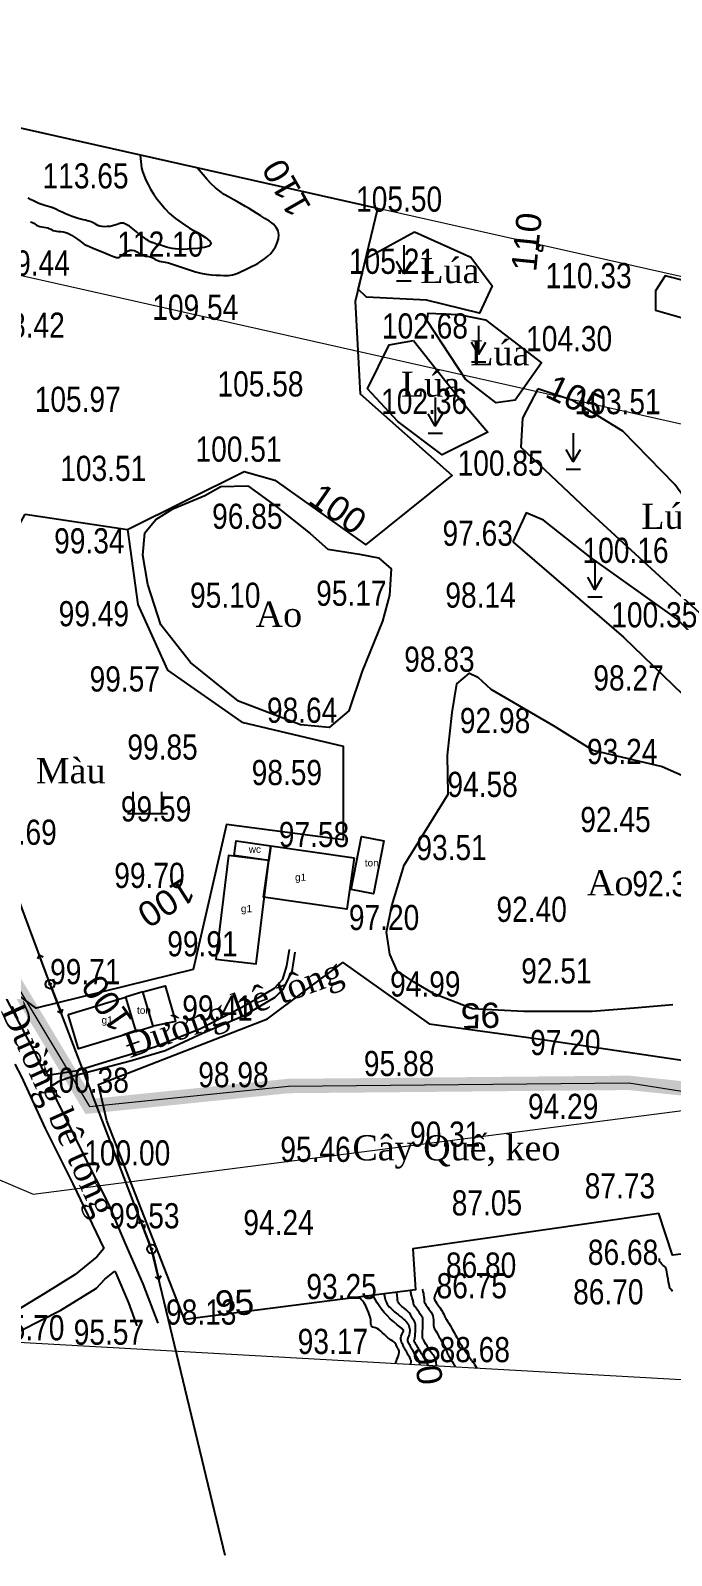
# Model space of a CAD drawing. Header units: metres. Extents: x 429565 to 431255, y 2472510 to 2473324.
# Drawn here: x 431018.7 to 431107.8, y 2472509.8 to 2472721.8 of the extents above; entities that cross this region are included whole.
import ezdxf
from ezdxf.enums import TextEntityAlignment as Align

# ---------------------------------------------------------------- set-up
doc = ezdxf.new("R2010")
doc.units = ezdxf.units.M
doc.layers.get('0').update_dxf_attribs({"color": 50})
for name, color, linetype in [('cdct', 7, 'Continuous'), ('cdht', 7, 'Continuous'), ('Docao', 7, 'Continuous'), ('duong', 9, 'Continuous'), ('duongdien', 233, 'Continuous'), ('Ghichu', 7, 'Continuous'), ('hanh nha', 6, 'Continuous'), ('lua2000', 3, 'Continuous'), ('mau2000', 3, 'Continuous'), ('MHBS_DongMuc', 3, 'Continuous'), ('nha', 6, 'Continuous'), ('RG', 3, 'Continuous'), ('San', 2, 'Continuous'), ('thuyhe', 4, 'Continuous')]:
    doc.layers.add(name, color=color, linetype=linetype)
doc.layers.add('PLine_5', color=2, linetype='Continuous', lineweight=0)
doc.layers.add('PLine_74', color=74, linetype='Continuous', lineweight=0)
doc.styles.add('ghichu', font='times.ttf', dxfattribs={"height": 1.5})
doc.styles.get("Standard").update_dxf_attribs({"font": 'arial.ttf'})
doc.linetypes.add('DUONG_MEP_NUOC1', pattern='A,0.2,[130,ltypeshp.shx,S=0.15,R=0,X=0,Y=-0.15],0.05,[130,ltypeshp.shx,S=0.15,R=0,X=0,Y=-0.15],1', length=1.25)
doc.linetypes.add('HDPE710', pattern='A,1,-0.3,["HDPE 710",Standard,S=0.1,R=0,X=-0.1,Y=-0.05],-0.8', length=2.1)
doc.linetypes.add('R_GIOI_TV', pattern='A,0,[133,ltypeshp.shx,S=0.04,R=0,X=-0.03,Y=0],-0.5', length=0.5)

# ---------------------------------------------------------------- blocks, each defined once
blk = doc.blocks.new('hathe_dynamic')
at = {"layer": 'cdht'}
blk.add_hatch(color=256, dxfattribs=at).paths.add_polyline_path([(0.05, 0, 1), (-0.05, 0, 1)])
for p, q in [((0.25, 0), (1.75, 0)), ((1.75, 0), (1.558, 0.161)), ((1.75, 0), (1.558, -0.161))]:
    blk.add_line(p, q, dxfattribs=at)
for radius in [0.25, 0.05]:
    blk.add_circle((0, 0), radius, dxfattribs=at)
blk = doc.blocks.new('luanuoc')
for p, q in [((0, 1), (0, 0)), ((0, 0), (-0.25, 0.433)), ((0, 0), (0.25, 0.433)), ((-0.25, -0.25), (0.25, -0.25))]:
    blk.add_line(p, q)
blk = doc.blocks.new('mau')
for p, q in [((-0.5, 0), (-0.5, 0.75)), ((0.5, 0), (0.5, 0.75)), ((-0.7, 0), (0.7, 0))]:
    blk.add_line(p, q)
blk = doc.blocks.new('A$Ce915ad33')
at = {"layer": 'duong', "color": 8}
for points in [[(431020.76, 2472576.55), (431019.16, 2472579.99), (431015.46, 2472586.99), (431013.86, 2472591.13), (431012.07, 2472596.87), (431010.85, 2472600.9), (431008.28, 2472610.97), (431006.78, 2472617.8), (431005.02, 2472621.65), (431004.49, 2472622.76), (431004.31, 2472623.03)], [(431020.76, 2472576.55), (431025.16, 2472577.24), (431031.06, 2472579.03), (431035.96, 2472580.55), (431042.29, 2472583.08), (431047.94, 2472585.99), (431050.31, 2472587.36), (431052.58, 2472588.68), (431053.74, 2472589.94), (431054.32, 2472591.78), (431054.69, 2472594.05)], [(431055.41, 2472593.68), (431054.99, 2472591.02), (431053.7, 2472588.45), (431052.62, 2472587.41), (431048.34, 2472584.82), (431042.56, 2472582.37), (431037.39, 2472579.95), (431032.53, 2472578.54), (431024.79, 2472576.5), (431023.08, 2472575.91), (431022.5, 2472575.67), (431021.47, 2472575.01)], [(431036.4, 2472542.12), (431034.31, 2472547.57), (431031.83, 2472553.29), (431029.56, 2472558.64), (431025.98, 2472565.69), (431022.15, 2472573.55), (431021.47, 2472575.01)], [(430992.38, 2472528.35), (431005.35, 2472535.24), (431012.99, 2472538.89), (431017.34, 2472541.11), (431022.86, 2472543.9), (431027.86, 2472546.95), (431028.98, 2472548.21), (431030.38, 2472549.35)]]:
    blk.add_lwpolyline(points, dxfattribs=at)
at = {"layer": 'duong', "color": 8, "elevation": 84.23}
for points in [[(431016.47, 2472578.13), (431017.37, 2472576.44), (431020.69, 2472569.17), (431024.56, 2472561.5), (431028.86, 2472552.51)], [(431028.86, 2472552.51), (431027.9, 2472551.31), (431024.88, 2472548.87), (431020.7, 2472546.3), (431016.43, 2472543.69), (431011.92, 2472541.37), (431001.27, 2472535.32), (430990.21, 2472530.06)], [(431030.38, 2472549.35), (431030.51, 2472549.08), (431032.3, 2472544.93), (431033.45, 2472541.74)]]:
    blk.add_lwpolyline(points, dxfattribs=at)
at = {"layer": 'duongdien', "color": 8}
blk.add_lwpolyline([(431045.74, 2472509.8), (431035.51, 2472552.41), (431021.39, 2472589.24), (431008.81, 2472623.06), (430982.16, 2472633.45), (430950.85, 2472644.62), (430914.62, 2472655.53), (430870.18, 2472672.84), (430833.13, 2472691.81), (430795.06, 2472717.26), (430769.62, 2472732.08), (430748.78, 2472758.78), (430715.07, 2472790.55), (430681.46, 2472788.3), (430649.32, 2472784.79), (430610.07, 2472801.17)], dxfattribs=at)
at = {"layer": 'MHBS_DongMuc', "color": 8}
for points, elevation in [([(431018.64, 2472695.25), (431018.78, 2472695.2), (431018.94, 2472695.13), (431019.11, 2472695.03), (431019.3, 2472694.91), (431019.51, 2472694.78), (431019.73, 2472694.68), (431019.98, 2472694.59), (431020.24, 2472694.53), (431020.52, 2472694.48), (431020.79, 2472694.44), (431021.05, 2472694.38), (431021.27, 2472694.31), (431021.48, 2472694.23), (431021.65, 2472694.13), (431021.83, 2472694.04), (431022.05, 2472693.97), (431022.29, 2472693.92), (431022.56, 2472693.89), (431022.87, 2472693.89), (431023.2, 2472693.86), (431023.56, 2472693.77), (431023.95, 2472693.61), (431024.36, 2472693.39), (431024.8, 2472693.1), (431025.21, 2472692.81), (431025.53, 2472692.58), (431025.77, 2472692.4), (431025.93, 2472692.27), (431026, 2472692.21), (431026.12, 2472692.14), (431026.4, 2472692), (431026.86, 2472691.8), (431027.49, 2472691.53), (431028.29, 2472691.2), (431029.09, 2472690.87), (431029.73, 2472690.61), (431030.19, 2472690.43), (431030.49, 2472690.33), (431030.61, 2472690.29), (431030.66, 2472690.29), (431030.71, 2472690.29), (431030.76, 2472690.29), (431030.82, 2472690.28), (431030.88, 2472690.27), (431030.97, 2472690.28), (431031.11, 2472690.36), (431031.3, 2472690.49), (431031.54, 2472690.68), (431031.83, 2472690.94), (431032.14, 2472691.17), (431032.46, 2472691.29), (431032.79, 2472691.32), (431033.12, 2472691.24), (431033.45, 2472691.06), (431033.78, 2472690.85), (431034.08, 2472690.68), (431034.37, 2472690.56), (431034.64, 2472690.48), (431034.89, 2472690.44), (431035.12, 2472690.41), (431035.34, 2472690.36), (431035.56, 2472690.28), (431035.76, 2472690.18), (431035.96, 2472690.06), (431036.16, 2472689.93), (431036.37, 2472689.84), (431036.6, 2472689.76), (431036.84, 2472689.71), (431037.09, 2472689.69), (431037.41, 2472689.65), (431037.86, 2472689.54), (431038.42, 2472689.37), (431039.11, 2472689.14), (431039.92, 2472688.85), (431040.77, 2472688.55), (431041.59, 2472688.3), (431042.37, 2472688.11), (431043.11, 2472687.97), (431043.82, 2472687.89), (431044.47, 2472687.84), (431045.03, 2472687.8), (431045.51, 2472687.78), (431045.9, 2472687.78), (431046.21, 2472687.79), (431046.48, 2472687.82), (431046.76, 2472687.88), (431047.06, 2472687.97), (431047.37, 2472688.07), (431047.69, 2472688.21), (431048.03, 2472688.36), (431048.38, 2472688.52), (431048.74, 2472688.69), (431049.12, 2472688.87), (431049.51, 2472689.05), (431049.92, 2472689.26), (431050.34, 2472689.5), (431050.76, 2472689.79), (431051.2, 2472690.1), (431051.65, 2472690.46), (431052.07, 2472690.85), (431052.43, 2472691.29), (431052.72, 2472691.77), (431052.96, 2472692.3), (431053.13, 2472692.87), (431053.19, 2472693.44), (431053.09, 2472693.97), (431052.84, 2472694.46), (431052.44, 2472694.91), (431051.89, 2472695.32), (431051.27, 2472695.7), (431050.67, 2472696.07), (431050.1, 2472696.42), (431049.56, 2472696.75), (431049.05, 2472697.07), (431048.54, 2472697.38), (431047.99, 2472697.7), (431047.43, 2472698.02), (431046.83, 2472698.35), (431046.21, 2472698.69), (431045.58, 2472699.06), (431044.97, 2472699.49), (431044.37, 2472699.98), (431043.79, 2472700.53), (431043.23, 2472701.14), (431041.83, 2472702.73)], 112), ([(431033.91, 2472704.51), (431034.12, 2472702.76), (431034.26, 2472702.22), (431034.45, 2472701.65), (431034.7, 2472701.05), (431035.01, 2472700.42), (431035.37, 2472699.77), (431035.78, 2472699.11), (431036.25, 2472698.45), (431036.77, 2472697.77), (431037.35, 2472697.09), (431038.01, 2472696.4), (431038.81, 2472695.72), (431039.74, 2472695.04), (431040.79, 2472694.37), (431041.98, 2472693.69), (431043.02, 2472693.08), (431043.62, 2472692.56), (431043.79, 2472692.16), (431043.52, 2472691.86), (431042.82, 2472691.67), (431041.94, 2472691.55), (431041.15, 2472691.46), (431040.44, 2472691.42), (431039.81, 2472691.4), (431039.26, 2472691.43), (431038.78, 2472691.48), (431038.34, 2472691.54), (431037.95, 2472691.62), (431037.59, 2472691.71), (431037.28, 2472691.81), (431037.01, 2472691.91), (431036.78, 2472691.98), (431036.59, 2472692.04), (431036.44, 2472692.08), (431036.34, 2472692.09), (431036.25, 2472692.1), (431036.17, 2472692.11), (431036.1, 2472692.14), (431036.03, 2472692.17), (431035.96, 2472692.21), (431035.89, 2472692.25), (431035.83, 2472692.29), (431035.75, 2472692.31), (431035.68, 2472692.33), (431035.6, 2472692.34), (431035.51, 2472692.36), (431035.38, 2472692.41), (431035.22, 2472692.5), (431035.03, 2472692.62), (431034.81, 2472692.76), (431034.54, 2472692.95), (431034.22, 2472693.2), (431033.84, 2472693.49), (431033.4, 2472693.84), (431032.9, 2472694.25), (431032.41, 2472694.62), (431031.96, 2472694.88), (431031.58, 2472695.03), (431031.24, 2472695.06), (431030.96, 2472694.98), (431030.7, 2472694.86), (431030.4, 2472694.75), (431030.07, 2472694.67), (431029.72, 2472694.61), (431029.34, 2472694.57), (431028.96, 2472694.55), (431028.61, 2472694.58), (431028.31, 2472694.63), (431028.03, 2472694.73), (431027.8, 2472694.85), (431027.59, 2472694.99), (431027.38, 2472695.1), (431027.17, 2472695.2), (431026.97, 2472695.27), (431026.77, 2472695.33), (431026.56, 2472695.38), (431026.3, 2472695.45), (431026, 2472695.53), (431025.66, 2472695.61), (431025.28, 2472695.71), (431024.87, 2472695.83), (431024.44, 2472695.98), (431023.99, 2472696.15), (431023.53, 2472696.34), (431023.05, 2472696.57), (431022.61, 2472696.78), (431022.26, 2472696.95), (431022, 2472697.07), (431021.84, 2472697.15), (431021.77, 2472697.18), (431021.74, 2472697.19), (431021.72, 2472697.19), (431021.71, 2472697.2), (431021.69, 2472697.21), (431021.68, 2472697.21), (431021.63, 2472697.23), (431021.5, 2472697.26), (431021.29, 2472697.32), (431021, 2472697.41), (431020.64, 2472697.51), (431020.23, 2472697.64), (431019.84, 2472697.79), (431019.45, 2472697.96), (431019.06, 2472698.15), (431018.68, 2472698.36), (431018.33, 2472698.56)], 113), ([(431089.54, 2472692.01), (431089.36, 2472691.86), (431089.32, 2472691.82), (431089.29, 2472691.78), (431089.26, 2472691.74), (431089.24, 2472691.7), (431089.23, 2472691.67), (431089.22, 2472691.63), (431089.21, 2472691.6), (431089.2, 2472691.58), (431089.2, 2472691.56), (431089.2, 2472691.53), (431089.21, 2472691.5), (431089.21, 2472691.47), (431089.23, 2472691.43), (431089.25, 2472691.38), (431089.28, 2472691.33), (431089.32, 2472691.29), (431089.39, 2472691.26), (431089.48, 2472691.23), (431089.58, 2472691.21), (431089.68, 2472691.2), (431089.76, 2472691.21), (431089.82, 2472691.23), (431089.85, 2472691.27), (431089.87, 2472691.33), (431089.88, 2472691.4), (431089.88, 2472691.47), (431089.89, 2472691.55), (431089.9, 2472691.63), (431089.9, 2472691.71), (431089.92, 2472691.93)], 112), ([(431107.94, 2472546.53), (431107.74, 2472546.78), (431107.62, 2472546.94), (431107.57, 2472547.01), (431107.54, 2472547.08), (431107.51, 2472547.24), (431107.46, 2472547.47), (431107.4, 2472547.8), (431107.32, 2472548.21), (431107.24, 2472548.62), (431107.18, 2472548.96), (431107.14, 2472549.23), (431107.11, 2472549.43), (431107.1, 2472549.55), (431107.08, 2472549.64), (431107.02, 2472549.76), (431106.92, 2472549.88), (431106.78, 2472550.03), (431106.61, 2472550.19), (431106.43, 2472550.35), (431106.3, 2472550.5), (431106.2, 2472550.65), (431106.15, 2472550.78), (431106.14, 2472550.91), (431106.13, 2472551.04), (431106.11, 2472551.09)], 87), ([(431073.94, 2472536.26), (431073.92, 2472536.36), (431073.86, 2472536.49), (431073.75, 2472536.68), (431073.6, 2472536.94), (431073.4, 2472537.27), (431073.2, 2472537.59), (431073.05, 2472537.85), (431072.93, 2472538.05), (431072.86, 2472538.17), (431072.83, 2472538.23), (431072.82, 2472538.26), (431072.8, 2472538.28), (431072.79, 2472538.31), (431072.78, 2472538.33), (431072.76, 2472538.35), (431072.73, 2472538.39), (431072.68, 2472538.46), (431072.61, 2472538.58), (431072.52, 2472538.73), (431072.41, 2472538.92), (431072.29, 2472539.11), (431072.2, 2472539.27), (431072.13, 2472539.4), (431072.08, 2472539.5), (431072.04, 2472539.56), (431072.03, 2472539.61), (431072.02, 2472539.66), (431072.02, 2472539.72), (431072.04, 2472539.77), (431072.06, 2472539.83), (431072.09, 2472539.9), (431072.11, 2472540), (431072.13, 2472540.13), (431072.15, 2472540.29), (431072.16, 2472540.48), (431072.17, 2472540.69), (431072.18, 2472540.89), (431072.19, 2472541.11), (431072.2, 2472541.32), (431072.21, 2472541.54), (431072.21, 2472541.75), (431072.19, 2472541.93), (431072.16, 2472542.1), (431072.11, 2472542.24), (431072.04, 2472542.36), (431071.97, 2472542.47), (431071.89, 2472542.61), (431071.8, 2472542.76), (431071.71, 2472542.93), (431071.61, 2472543.12), (431071.49, 2472543.32), (431071.33, 2472543.53), (431071.13, 2472543.75), (431070.89, 2472543.98), (431070.6, 2472544.22), (431070.32, 2472544.44), (431070.1, 2472544.63), (431069.94, 2472544.79), (431069.83, 2472544.92), (431069.77, 2472545.02), (431069.75, 2472545.14), (431069.71, 2472545.33), (431069.68, 2472545.6), (431069.64, 2472545.94), (431069.6, 2472546.35), (431069.59, 2472546.39)], 90), ([(431075.13, 2472536.19), (431075.07, 2472536.74), (431075.05, 2472536.88), (431075.02, 2472537.01), (431074.98, 2472537.12), (431074.94, 2472537.23), (431074.89, 2472537.33), (431074.82, 2472537.45), (431074.74, 2472537.58), (431074.64, 2472537.71), (431074.52, 2472537.86), (431074.39, 2472538.02), (431074.26, 2472538.21), (431074.11, 2472538.43), (431073.96, 2472538.67), (431073.8, 2472538.94), (431073.65, 2472539.2), (431073.52, 2472539.42), (431073.42, 2472539.6), (431073.34, 2472539.73), (431073.29, 2472539.82), (431073.26, 2472539.88), (431073.23, 2472539.94), (431073.2, 2472539.98), (431073.18, 2472540.01), (431073.17, 2472540.03), (431073.16, 2472540.1), (431073.16, 2472540.27), (431073.17, 2472540.55), (431073.18, 2472540.94), (431073.21, 2472541.43), (431073.22, 2472541.93), (431073.23, 2472542.33), (431073.22, 2472542.63), (431073.2, 2472542.84), (431073.16, 2472542.96), (431073.1, 2472543.05), (431073, 2472543.19), (431072.87, 2472543.38), (431072.7, 2472543.63), (431072.49, 2472543.92), (431072.29, 2472544.21), (431072.13, 2472544.44), (431072.02, 2472544.61), (431071.95, 2472544.71), (431071.93, 2472544.75), (431071.93, 2472544.77), (431071.93, 2472544.8), (431071.92, 2472544.85), (431071.92, 2472544.92), (431071.91, 2472545), (431071.89, 2472545.1), (431071.86, 2472545.22), (431071.83, 2472545.35), (431071.79, 2472545.49), (431071.74, 2472545.65), (431071.69, 2472545.82), (431071.64, 2472545.97), (431071.61, 2472546.11), (431071.59, 2472546.25), (431071.57, 2472546.37), (431071.55, 2472546.55), (431071.54, 2472546.64)], 89), ([(431073.15, 2472546.85), (431073.18, 2472546.74), (431073.24, 2472546.47), (431073.29, 2472546.22), (431073.33, 2472546.01), (431073.36, 2472545.83), (431073.38, 2472545.68), (431073.39, 2472545.54), (431073.4, 2472545.43), (431073.4, 2472545.33), (431073.39, 2472545.26), (431073.39, 2472545.18), (431073.41, 2472545.08), (431073.47, 2472544.96), (431073.55, 2472544.82), (431073.66, 2472544.65), (431073.79, 2472544.47), (431073.92, 2472544.27), (431074.06, 2472544.06), (431074.21, 2472543.85), (431074.36, 2472543.62), (431074.5, 2472543.37), (431074.61, 2472543.12), (431074.68, 2472542.85), (431074.71, 2472542.58), (431074.72, 2472542.29), (431074.71, 2472542.01), (431074.71, 2472541.79), (431074.73, 2472541.61), (431074.75, 2472541.48), (431074.79, 2472541.4), (431074.85, 2472541.31), (431074.93, 2472541.19), (431075.03, 2472541.02), (431075.15, 2472540.8), (431075.3, 2472540.54), (431075.46, 2472540.26), (431075.62, 2472539.98), (431075.78, 2472539.69), (431075.95, 2472539.41), (431076.11, 2472539.12), (431076.26, 2472538.85), (431076.38, 2472538.62), (431076.47, 2472538.43), (431076.53, 2472538.28), (431076.56, 2472538.16), (431076.58, 2472538.07), (431076.6, 2472537.98), (431076.64, 2472537.88), (431076.67, 2472537.8), (431076.72, 2472537.71), (431076.78, 2472537.6), (431076.87, 2472537.46), (431076.98, 2472537.27), (431077.12, 2472537.04), (431077.28, 2472536.77), (431077.73, 2472536.04)], 88), ([(431075.38, 2472547.14), (431075.34, 2472547.04), (431075.21, 2472546.71), (431075.1, 2472546.46), (431075.03, 2472546.28), (431074.98, 2472546.17), (431074.94, 2472546.09), (431074.91, 2472546.01), (431074.88, 2472545.92), (431074.86, 2472545.83), (431074.83, 2472545.73), (431074.81, 2472545.63), (431074.8, 2472545.55), (431074.81, 2472545.48), (431074.82, 2472545.42), (431074.84, 2472545.38), (431074.89, 2472545.31), (431074.98, 2472545.16), (431075.13, 2472544.94), (431075.32, 2472544.64), (431075.57, 2472544.27), (431075.81, 2472543.9), (431075.99, 2472543.61), (431076.12, 2472543.38), (431076.2, 2472543.23), (431076.23, 2472543.15), (431076.23, 2472543.09), (431076.26, 2472543.03), (431076.29, 2472542.95), (431076.35, 2472542.87), (431076.41, 2472542.76), (431076.51, 2472542.62), (431076.65, 2472542.4), (431076.83, 2472542.1), (431077.05, 2472541.72), (431077.31, 2472541.26), (431077.56, 2472540.81), (431077.77, 2472540.46), (431077.92, 2472540.19), (431078.02, 2472540.01), (431078.07, 2472539.92), (431078.09, 2472539.88), (431078.11, 2472539.85), (431078.12, 2472539.82), (431078.13, 2472539.8), (431078.13, 2472539.78), (431078.14, 2472539.77), (431078.14, 2472539.76), (431078.14, 2472539.74), (431078.15, 2472539.73), (431078.16, 2472539.72), (431078.17, 2472539.7), (431078.19, 2472539.65), (431078.23, 2472539.59), (431078.28, 2472539.51), (431078.34, 2472539.41), (431078.43, 2472539.27), (431078.55, 2472539.08), (431078.71, 2472538.83), (431078.91, 2472538.53), (431079.15, 2472538.18), (431079.38, 2472537.82), (431079.58, 2472537.53), (431079.73, 2472537.3), (431079.85, 2472537.13), (431079.93, 2472537.02), (431079.99, 2472536.93), (431080.07, 2472536.82), (431080.17, 2472536.69), (431080.29, 2472536.53), (431080.41, 2472536.35), (431080.75, 2472535.87)], 87), ([(431069.47, 2472536.51), (431069.45, 2472536.63), (431069.48, 2472536.74), (431069.54, 2472536.89), (431069.62, 2472537.1), (431069.73, 2472537.35), (431069.84, 2472537.62), (431069.9, 2472537.85), (431069.93, 2472538.05), (431069.92, 2472538.22), (431069.88, 2472538.36), (431069.82, 2472538.47), (431069.78, 2472538.56), (431069.74, 2472538.63), (431069.71, 2472538.68), (431069.69, 2472538.71), (431069.67, 2472538.74), (431069.65, 2472538.8), (431069.61, 2472538.88), (431069.57, 2472538.97), (431069.51, 2472539.1), (431069.44, 2472539.23), (431069.33, 2472539.36), (431069.2, 2472539.49), (431069.03, 2472539.62), (431068.83, 2472539.75), (431068.61, 2472539.9), (431068.37, 2472540.07), (431068.13, 2472540.28), (431067.88, 2472540.51), (431067.62, 2472540.76), (431067.36, 2472541.01), (431067.11, 2472541.21), (431066.88, 2472541.36), (431066.66, 2472541.46), (431066.45, 2472541.51), (431066.28, 2472541.56), (431066.14, 2472541.66), (431066.05, 2472541.81), (431066, 2472542), (431065.99, 2472542.24), (431065.98, 2472542.53), (431065.92, 2472542.85), (431065.82, 2472543.22), (431065.68, 2472543.62), (431065.49, 2472544.06), (431065.28, 2472544.5), (431065.07, 2472544.87), (431064.86, 2472545.18), (431064.66, 2472545.42), (431064.46, 2472545.61), (431064.34, 2472545.72)], 93), ([(431071.57, 2472536.39), (431071.6, 2472536.76), (431071.6, 2472536.85), (431071.58, 2472536.94), (431071.55, 2472537.02), (431071.51, 2472537.1), (431071.46, 2472537.19), (431071.39, 2472537.32), (431071.3, 2472537.48), (431071.19, 2472537.68), (431071.07, 2472537.91), (431070.94, 2472538.15), (431070.83, 2472538.35), (431070.74, 2472538.52), (431070.66, 2472538.66), (431070.6, 2472538.77), (431070.55, 2472538.87), (431070.48, 2472538.99), (431070.42, 2472539.13), (431070.34, 2472539.29), (431070.26, 2472539.47), (431070.19, 2472539.67), (431070.17, 2472539.87), (431070.18, 2472540.08), (431070.23, 2472540.29), (431070.32, 2472540.51), (431070.41, 2472540.72), (431070.48, 2472540.88), (431070.52, 2472541), (431070.54, 2472541.09), (431070.53, 2472541.14), (431070.45, 2472541.2), (431070.28, 2472541.35), (431070.02, 2472541.58), (431069.65, 2472541.89), (431069.19, 2472542.29), (431068.69, 2472542.73), (431068.24, 2472543.17), (431067.83, 2472543.61), (431067.46, 2472544.05), (431067.14, 2472544.5), (431066.85, 2472544.94), (431066.62, 2472545.33), (431066.45, 2472545.69), (431066.34, 2472545.98)], 92), ([(431067.83, 2472546.17), (431067.84, 2472546.09), (431067.94, 2472545.63), (431068.05, 2472545.25), (431068.16, 2472544.96), (431068.27, 2472544.74), (431068.4, 2472544.57), (431068.54, 2472544.4), (431068.71, 2472544.23), (431068.89, 2472544.05), (431069.08, 2472543.88), (431069.3, 2472543.7), (431069.53, 2472543.51), (431069.77, 2472543.31), (431070.03, 2472543.1), (431070.3, 2472542.89), (431070.55, 2472542.68), (431070.77, 2472542.47), (431070.96, 2472542.28), (431071.1, 2472542.09), (431071.21, 2472541.91), (431071.28, 2472541.74), (431071.34, 2472541.56), (431071.38, 2472541.38), (431071.4, 2472541.2), (431071.4, 2472541.01), (431071.38, 2472540.83), (431071.35, 2472540.65), (431071.31, 2472540.49), (431071.26, 2472540.33), (431071.19, 2472540.18), (431071.14, 2472540.04), (431071.1, 2472539.9), (431071.09, 2472539.77), (431071.11, 2472539.64), (431071.15, 2472539.52), (431071.21, 2472539.39), (431071.27, 2472539.26), (431071.35, 2472539.12), (431071.43, 2472538.98), (431071.52, 2472538.82), (431071.61, 2472538.67), (431071.69, 2472538.53), (431071.77, 2472538.39), (431071.84, 2472538.25), (431071.91, 2472538.13), (431071.98, 2472537.99), (431072.07, 2472537.83), (431072.18, 2472537.65), (431072.3, 2472537.45), (431072.43, 2472537.23), (431072.56, 2472537.01), (431072.65, 2472536.83), (431072.72, 2472536.68), (431072.76, 2472536.56), (431072.77, 2472536.48), (431072.75, 2472536.33)], 91)]:
    blk.add_lwpolyline(points, dxfattribs=dict(at, elevation=elevation))
at = {"layer": 'nha', "color": 8}
for points in [[(431052.08, 2472608.47), (431051.79, 2472606.44), (431046.98, 2472607.13), (431047.27, 2472609.16)], [(431063.68, 2472606.81), (431062.66, 2472599.66), (431051.05, 2472601.33), (431052.08, 2472608.47)], [(431063.26, 2472602.39), (431064.7, 2472609.77), (431067.8, 2472609.16), (431066.37, 2472601.79)], [(431051.79, 2472606.44), (431046.21, 2472607.13), (431044.45, 2472592.73), (431050.03, 2472592.05)], [(431023.89, 2472585.04), (431031.85, 2472587.45), (431033.3, 2472582.67), (431025.34, 2472580.25)], [(431031.85, 2472587.45), (431033.3, 2472582.67), (431035.72, 2472583.4), (431034.27, 2472588.18)]]:
    blk.add_lwpolyline(points, close=True, dxfattribs=at)
at = {"layer": 'PLine_5', "color": 8, "flags": 128}
blk.add_lwpolyline([(430587.53, 2472809.45), (430620.86, 2472797.57), (430653.24, 2472787.35), (430674.4, 2472793.43), (430675.41, 2472793.4), (430703.95, 2472799.03), (430716.44, 2472791.87), (430738.08, 2472773.08), (430755.32, 2472751.2), (430792.79, 2472720.1), (430825.08, 2472702.66), (430852.19, 2472681.27), (430901.16, 2472659.39), (430903.64, 2472658.24), (430938.66, 2472643.27), (430969.91, 2472642.23), (430989.86, 2472635.2), (431004.82, 2472617.02), (431015.77, 2472590.7), (431026.85, 2472572.25), (431054.55, 2472575.08), (431101.86, 2472575.52), (431182.02, 2472562.95)], dxfattribs=at)
at = {"layer": 'PLine_74', "color": 8, "flags": 128}
for points in [[(430513.54, 2472748.35), (430684.57, 2472710.27), (430825.15, 2472620.9), (431016.18, 2472539.52), (431216.96, 2472528.18), (431248.4, 2472665.71), (431122.68, 2472684.57), (430973.35, 2472718.12), (430847.53, 2472782.65), (430755.16, 2472869.51), (430572.78, 2472900.71)], [(430518.91, 2472767.64), (430692.33, 2472729.03), (430834.49, 2472638.66), (431019.02, 2472560.05), (431209.35, 2472584.54), (431224.1, 2472649.13), (431119, 2472664.89), (430966.49, 2472699.16), (430835.89, 2472766.14), (430745.85, 2472850.81), (430566.44, 2472881.51)], [(430518.91, 2472767.64), (430692.33, 2472729.03), (430834.49, 2472638.66), (431019.02, 2472560.05), (431209.35, 2472584.54), (431224.1, 2472649.13), (431119, 2472664.89), (430966.49, 2472699.16), (430835.89, 2472766.14), (430745.85, 2472850.81), (430566.44, 2472881.51)]]:
    blk.add_lwpolyline(points, dxfattribs=at)
at = {"layer": 'RG', "color": 8, "linetype": 'R_GIOI_TV', "ltscale": 3}
for points in [[(431017.92, 2472654.57), (431032.13, 2472652.44), (431048.37, 2472660.51), (431052.64, 2472659.32), (431065.3, 2472650.33), (431077.28, 2472659.97), (431064.55, 2472671.27), (431063.84, 2472684.2), (431066.96, 2472697.09), (430973.35, 2472718.12)], [(431109.83, 2472686.99), (431106.94, 2472687.72), (431105.57, 2472685.63), (431105.57, 2472682.95), (431113.37, 2472680.74)], [(431071.9, 2472678.74), (431078.56, 2472670.37), (431082.28, 2472666.01), (431075.91, 2472662.85), (431069.76, 2472667.49), (431065.54, 2472672), (431068.54, 2472678.15), (431071.9, 2472678.74)]]:
    blk.add_lwpolyline(points, dxfattribs=at)
for points in [[(431072.04, 2472693.83), (431079.91, 2472690.33), (431082.84, 2472686.33), (431081.12, 2472682.54), (431073.75, 2472684.33), (431065.38, 2472684.75), (431064.24, 2472685.88), (431065.28, 2472690.16)], [(431081.93, 2472681.59), (431089.73, 2472675.65), (431086.08, 2472670.44), (431083.43, 2472670.08), (431079.14, 2472673.37), (431073.84, 2472681.45), (431073.98, 2472682.52), (431078.21, 2472682.37)], [(431089.2, 2472672.03), (431087.06, 2472667.96), (431086.85, 2472663.89), (431096.02, 2472655.24), (431112.23, 2472640.37), (431120.91, 2472632.58), (431126.11, 2472627.59), (431128.25, 2472623.93), (431135.48, 2472621.89), (431137.83, 2472621.18), (431139.05, 2472623.32), (431134.87, 2472627.09), (431127.13, 2472635.33), (431117.65, 2472645.82), (431108.26, 2472658.7), (431101.02, 2472666.13), (431094.09, 2472670.4)], [(431017.92, 2472654.57), (431032.13, 2472652.44), (431033.58, 2472642.02), (431037.73, 2472632.9), (431048.06, 2472625.67), (431062.14, 2472622.32), (431062.14, 2472609.32), (431045.91, 2472611.43), (431041.3, 2472591.27), (431019.45, 2472585.91), (431015.31, 2472588.92), (431008.71, 2472614.14), (431007.86, 2472621.81), (431011.06, 2472630.28), (431012.85, 2472635.08), (431012, 2472641.94), (431015.77, 2472650.7)], [(431085.73, 2472650.74), (431101.12, 2472637.48), (431116.21, 2472622.92), (431127.92, 2472613.65), (431133.83, 2472611.11), (431136.48, 2472614.47), (431133.02, 2472617.52), (431124.87, 2472623.43), (431115.49, 2472633), (431108.56, 2472640.02), (431096.44, 2472648.68), (431090.02, 2472653.77), (431087.57, 2472654.79)], [(431125.07, 2472576.2), (431136.39, 2472554.88), (431107.95, 2472551.55), (431106.06, 2472557.35), (431071.81, 2472552.42), (431072.18, 2472546.73), (431040.07, 2472542.6), (431029.28, 2472570.22), (431028.12, 2472575.3), (431051.63, 2472584.43), (431062.08, 2472592.26), (431074.12, 2472583.71), (431088.92, 2472581.68), (431121.14, 2472576.89)]]:
    blk.add_lwpolyline(points, close=True, dxfattribs=at)
at = {"layer": 'San', "color": 8}
blk.add_lwpolyline([(431034.27, 2472588.18), (431037.37, 2472589.01), (431038.84, 2472584.07), (431035.72, 2472583.4)], dxfattribs=at)
at = {"layer": 'thuyhe', "color": 8, "linetype": 'DUONG_MEP_NUOC1', "ltscale": 3}
blk.add_lwpolyline([(431048.89, 2472658.51), (431052.77, 2472655.72), (431057.57, 2472651.89), (431060.02, 2472649.73), (431064.42, 2472649.04), (431067.05, 2472648.53), (431068.82, 2472646.99), (431068.59, 2472643.34), (431067.62, 2472639.69), (431064.77, 2472632.76), (431062.94, 2472627.23), (431060.2, 2472624.95), (431056.2, 2472625.29), (431047.58, 2472628.6), (431040.9, 2472633.96), (431036.79, 2472639.21), (431034.96, 2472644.8), (431034.27, 2472648.87), (431034.56, 2472652.01), (431036.1, 2472653.83), (431038.44, 2472655.32), (431042.9, 2472657.2), (431045.12, 2472658.46)], close=True, dxfattribs=at)
blk.add_lwpolyline([(431107.99, 2472586.36), (431102.61, 2472585.91), (431096.76, 2472585.45), (431087.26, 2472585.45), (431080.14, 2472585.81), (431074.75, 2472587.91), (431071.92, 2472589.56), (431069.64, 2472591.11), (431068.64, 2472593.39), (431068.18, 2472596.49), (431068.91, 2472600.14), (431070.64, 2472605.8), (431076.76, 2472615.65), (431076.67, 2472621.07), (431077.31, 2472627), (431077.95, 2472631.01), (431079.69, 2472632.47), (431080.87, 2472631.92), (431082.69, 2472630.28), (431091.45, 2472625.17), (431096.84, 2472621.79), (431106.52, 2472619.51), (431112.46, 2472616.87)], dxfattribs=at)
at = {"layer": 'cdct', "color": 8, "xscale": 2.5, "yscale": 2.5, "zscale": 2.5}
for p, rotation in [((431021.39, 2472589.24), 110.4030997168172), ((431021.39, 2472589.24), 290.9848420837941), ((431035.51, 2472552.41), 110.9848420837941), ((431035.51, 2472552.41), 283.4949687573437)]:
    blk.add_blockref('hathe_dynamic', p, dxfattribs=dict(at, rotation=rotation))
at = {"layer": 'lua2000', "color": 8, "xscale": 4, "yscale": 4, "zscale": 4}
for p in [(431070.58, 2472688.01), (431080.98, 2472676.79), (431074.94, 2472666.83), (431094.13, 2472661.87), (431097.16, 2472644.09)]:
    blk.add_blockref('luanuoc', p, dxfattribs=at)
at = {"layer": 'mau2000', "color": 8, "xscale": 4, "yscale": 4, "zscale": 4}
blk.add_blockref('mau', (431034.93, 2472612.98), dxfattribs=at)
at = {"layer": 'Docao', "color": 8, "width": 0.8}
for s, p in [('113.65', (431020.34, 2472699.88)), ('105.50', (431063.94, 2472696.65)), ('112.10', (431030.74, 2472690.39)), ('109.44', (431012.18, 2472687.76)), ('105.21', (431062.95, 2472688)), ('110.33', (431090.3, 2472686.01)), ('109.54', (431035.6, 2472681.61)), ('108.42', (431011.47, 2472679.12)), ('102.68', (431067.53, 2472679.01)), ('104.30', (431087.58, 2472677.25)), ('105.58', (431044.66, 2472670.95)), ('105.97', (431019.25, 2472668.81)), ('102.36', (431067.42, 2472668.53)), ('103.51', (431094.33, 2472668.49)), ('100.51', (431041.61, 2472661.89)), ('100.85', (431078.06, 2472659.94)), ('103.51', (431022.8, 2472659.21)), ('96.85', (431043.92, 2472652.55)), ('99.34', (431021.95, 2472649.13)), ('97.63', (431075.96, 2472650.19)), ('100.16', (431095.43, 2472647.81)), ('95.10', (431040.85, 2472641.57)), ('95.17', (431058.39, 2472641.85)), ('98.14', (431076.35, 2472641.59)), ('99.49', (431022.58, 2472639)), ('100.35', (431099.43, 2472638.85)), ('98.83', (431070.63, 2472632.68)), ('99.57', (431026.88, 2472629.93)), ('98.27', (431096.93, 2472630.07)), ('98.64', (431051.54, 2472625.58)), ('92.98', (431078.37, 2472624.15)), ('99.85', (431032.13, 2472620.46)), ('93.24', (431096.05, 2472619.85)), ('98.59', (431049.42, 2472616.92)), ('94.58', (431076.64, 2472615.27)), ('99.59', (431031.23, 2472611.86)), ('99.69', (431012.53, 2472608.62)), ('92.45', (431095.12, 2472610.39)), ('97.58', (431053.2, 2472608.31)), ('93.51', (431072.32, 2472606.49)), ('99.70', (431030.31, 2472602.62)), ('92.37', (431102.36, 2472601.46)), ('97.20', (431062.94, 2472596.76)), ('92.40', (431083.46, 2472597.9)), ('99.91', (431037.68, 2472593.11)), ('99.71', (431021.39, 2472589.24)), ('94.99', (431068.67, 2472587.52)), ('92.51', (431086.9, 2472589.34)), ('99.41', (431039.77, 2472584.18)), ('97.20', (431088.15, 2472579.38)), ('98.98', (431041.99, 2472574.91)), ('95.88', (431065.02, 2472576.46)), ('100.38', (431020.38, 2472574.14)), ('94.29', (431087.84, 2472570.5)), ('90.31', (431071.44, 2472566.64)), ('100.00', (431026.14, 2472564.03)), ('95.46', (431053.41, 2472564.53)), ('87.73', (431095.73, 2472559.45)), ('87.05', (431077.24, 2472557.08)), ('99.53', (431029.6, 2472555.29)), ('94.24', (431048.26, 2472554.36)), ('86.68', (431096.17, 2472550.21)), ('86.80', (431076.43, 2472548.43)), ('93.25', (431057.03, 2472545.45)), ('86.75', (431075.13, 2472545.56)), ('86.70', (431094.12, 2472544.71)), ('98.13', (431037.51, 2472541.9)), ('95.70', (431013.59, 2472539.72)), ('95.57', (431024.67, 2472539.11)), ('93.17', (431055.82, 2472537.82)), ('88.68', (431075.55, 2472536.68))]:
    blk.add_text(s, height=3.5, dxfattribs=at).set_placement(p)
at = {"layer": 'Ghichu', "color": 8, "style": 'ghichu'}
for s, p in [('Lúa', (431072.88, 2472686.71)), ('Lúa', (431079.82, 2472675.28)), ('Lúa', (431070.18, 2472670.91)), ('Lúa', (431103.6, 2472652.55)), ('Ao', (431049.97, 2472638.92)), ('Màu', (431019.4, 2472617.17)), ('Ao', (431096.05, 2472601.59)), ('Cây Quế, keo', (431063.43, 2472564.74))]:
    blk.add_text(s, height=3.5, dxfattribs=at).set_placement(p)
for rotation, p in [(19.6457, (431032.45, 2472578.94)), (294.2165, (431014.48, 2472585.58))]:
    blk.add_text('Đường bê tông', height=3.5, rotation=rotation, dxfattribs=at).set_placement(p)
at = {"layer": 'MHBS_DongMuc', "color": 8}
for s, rotation, p in [('110', 119.828, (431054.24, 2472699.94, 110)), ('110', 84.2296, (431087.64, 2472692.44, 110)), ('105', 334.7998, (431094.46, 2472670.83, 105)), ('100', 325.0747, (431061.43, 2472655.35, 100)), ('100', 212.487, (431037.55, 2472600.58, 100)), ('100', 124.5865, (431029.29, 2472586.57, 100)), ('95', 181.6964, (431081.24, 2472584.87, 95)), ('95', 1.952, (431047.03, 2472544.97, 95)), ('90', 278.0437, (431073.94, 2472536.26, 90))]:
    blk.add_text(s, height=3.5, rotation=rotation, dxfattribs=at).set_placement(p, align=Align.MIDDLE)
at = {"layer": 'nha', "color": 8}
for s, p in [('wc', (431049.01, 2472607.5)), ('ton', (431065.15, 2472605.61)), ('g1', (431055.45, 2472603.62)), ('g1', (431047.92, 2472599.25)), ('g1', (431028.54, 2472583.76)), ('ton', (431033.47, 2472585.12))]:
    blk.add_text(s, height=1, dxfattribs=at).set_placement(p)

msp = doc.modelspace()

# ---------------------------------------------------------------- linework, layer by layer
at = {"layer": 'PLine_5', "color": 6, "linetype": 'HDPE710', "ltscale": 40, "const_width": 2, "flags": 128}
msp.add_lwpolyline([(429773.39, 2473027.13), (429941.54, 2473067.17), (429958.23, 2473037.84), (429978.95, 2473022.51), (429999.72, 2473007.75), (430024.9, 2472977.52), (430034.18, 2472949.16), (430036.48, 2472913.39), (430043.03, 2472893.46), (430064.68, 2472863.45), (430078.43, 2472825.38), (430082.49, 2472806.16), (430106.62, 2472818.28), (430137.55, 2472844.98), (430177.62, 2472868.19), (430229.07, 2472883.78), (430231, 2472883.79), (430268.55, 2472897.01), (430300.33, 2472925.93), (430327.16, 2472922.19), (430357.87, 2472908.14), (430394.62, 2472891.95), (430435.74, 2472879.65), (430474.83, 2472860.61), (430520.27, 2472825.23), (430547.36, 2472818.45), (430587.53, 2472809.45), (430620.86, 2472797.57), (430653.24, 2472787.35), (430674.4, 2472793.43), (430675.41, 2472793.4), (430703.95, 2472799.03), (430716.44, 2472791.87), (430738.08, 2472773.08), (430755.32, 2472751.2), (430792.79, 2472720.1), (430825.08, 2472702.66), (430852.19, 2472681.27), (430901.16, 2472659.39), (430903.64, 2472658.24), (430938.66, 2472643.27), (430969.91, 2472642.23), (430989.86, 2472635.2), (431004.82, 2472617.02), (431015.77, 2472590.7), (431026.85, 2472572.25), (431054.55, 2472575.08), (431101.86, 2472575.52), (431153.01, 2472570.22)], dxfattribs=at)

# ---------------------------------------------------------------- block references
at = {"layer": 'hanh nha'}
msp.add_blockref('A$Ce915ad33', (0, 0), dxfattribs=at)

doc.saveas('drawing.dxf')
